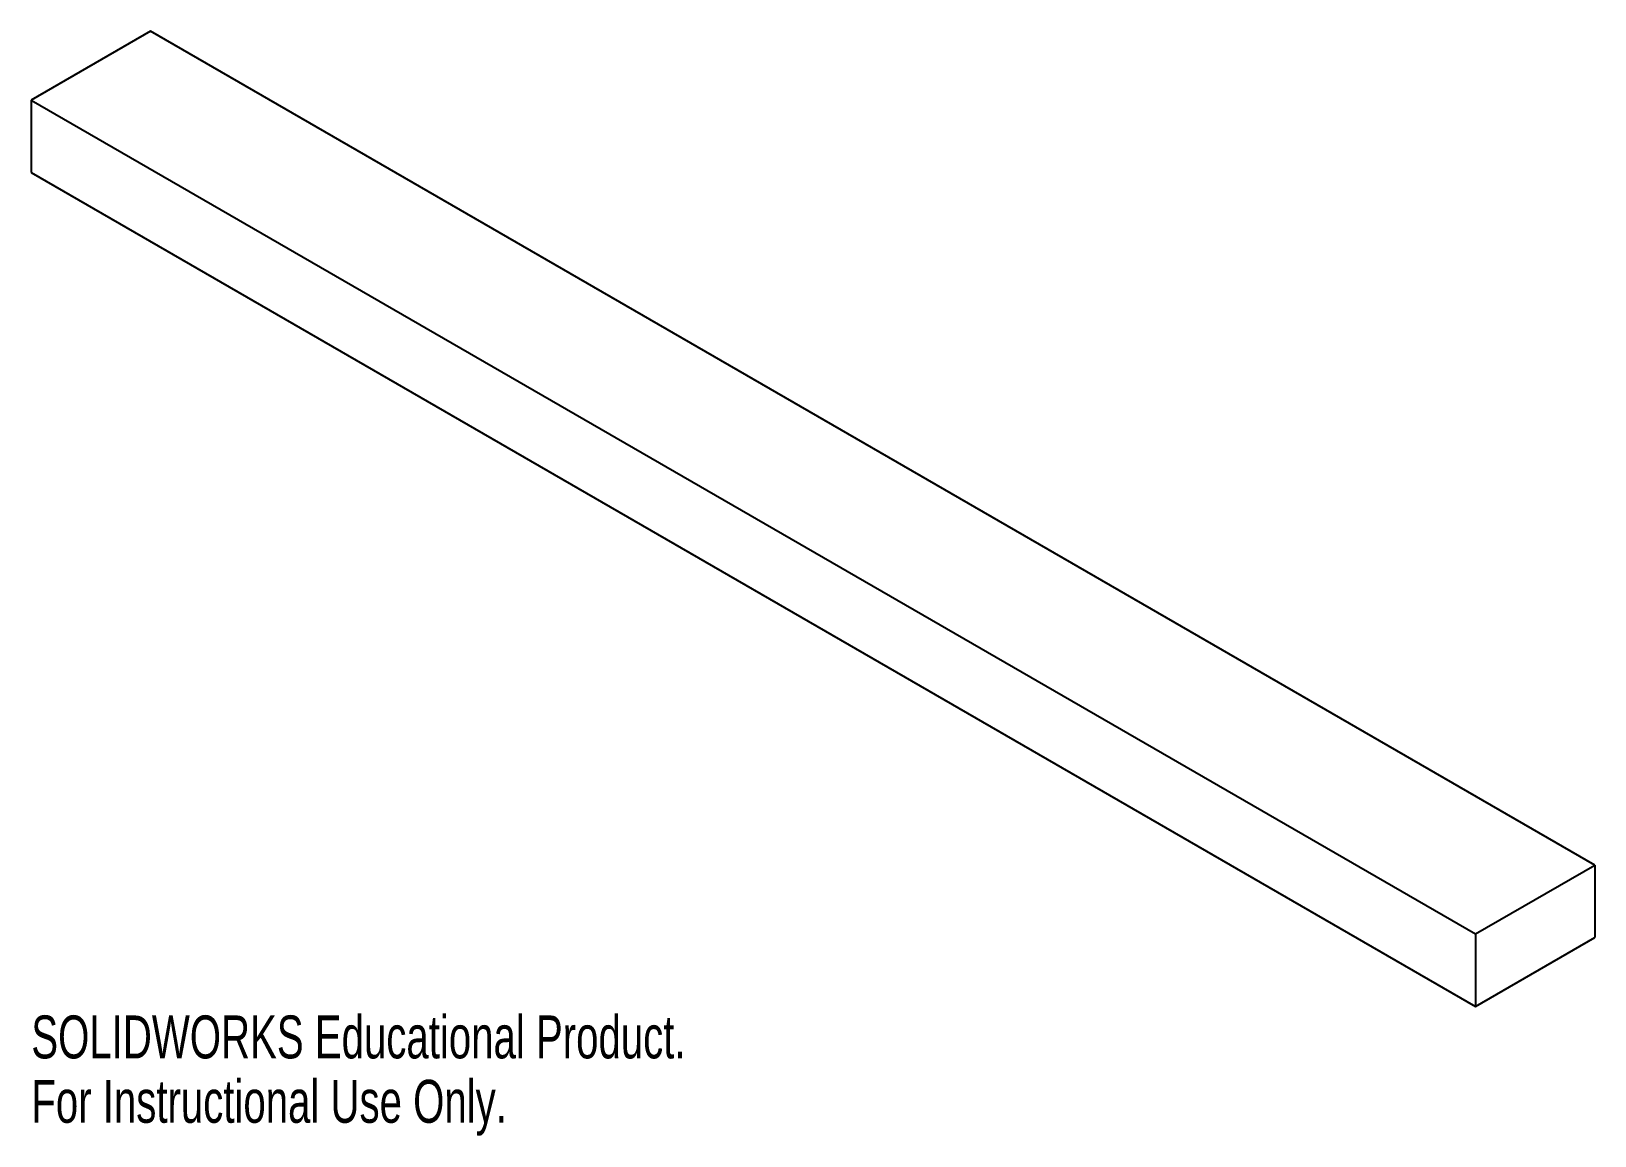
# Paper-space layout '_Isometric' of a CAD drawing. Header units: millimetres. Extents: x -88 to 88, y -65 to 59.
import ezdxf

# ---------------------------------------------------------------- set-up
doc = ezdxf.new("R2010")
doc.units = ezdxf.units.MM
doc.styles.add('SLDTEXTSTYLE0', font='TXT', dxfattribs={"width": 0.7})

psp = doc.layouts.new('_Isometric')

# ---------------------------------------------------------------- linework, layer by layer
at = {"color": 7, "linetype": 'Continuous', "lineweight": 25}
for p, q in [((-74.6, 58.99), (-88.03, 51.23)), ((88.03, -34.9), (-74.6, 58.99)), ((-88.03, 51.23), (74.6, -42.66)), ((-88.03, 51.23), (-88.03, 43.07)), ((-88.03, 43.07), (74.6, -50.82)), ((74.6, -42.66), (88.03, -34.9)), ((88.03, -34.9), (88.03, -43.07)), ((74.6, -42.66), (74.6, -50.82)), ((74.6, -50.82), (88.03, -43.07))]:
    psp.add_line(p, q, dxfattribs=at)

# ---------------------------------------------------------------- texts
at = {"color": 7, "linetype": 'Continuous', "char_height": 4.8336, "attachment_point": 1, "style": 'SLDTEXTSTYLE0'}
for s, insert in [('SOLIDWORKS Educational Product.', (-88.03, -51.84)), ('For Instructional Use Only.', (-88.03, -59.09))]:
    psp.add_mtext(s, dxfattribs=dict(at, insert=insert))

doc.saveas('drawing.dxf')
